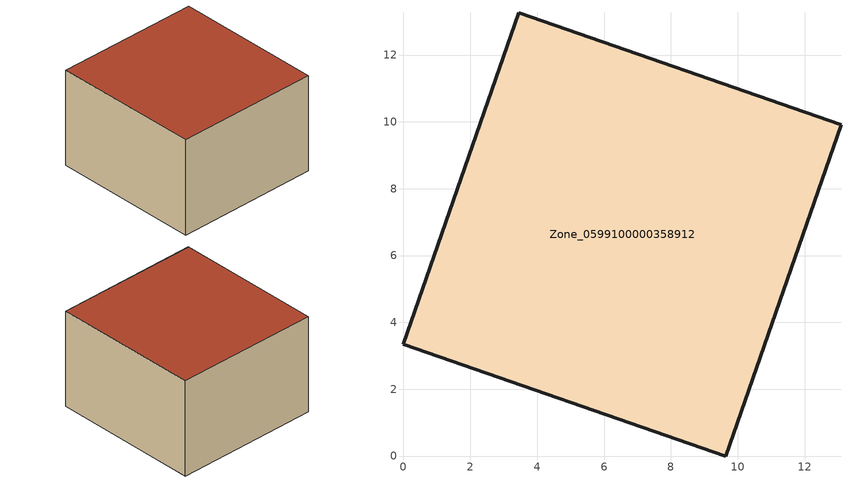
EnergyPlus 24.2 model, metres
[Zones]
Zone_0599100000358912
 floor ground (C_G): 0,3.34 3.45,13.26 13.09,9.91 9.64,0 z0
 wall outside (C_F): 13.09,9.91 3.45,13.26 0,3.34 9.64,0 13.09,9.91 z0:6.87
 roof outside (C_R): 3.45,13.26 0,3.34 9.64,0 13.09,9.91 z6.87
[BUILDING]
Pand.0599100000358912: North Axis=0; Terrain=City; Loads Convergence Tolerance Value=0.04; Temperature Convergence Tolerance Value=0.4; Solar Distribution=FullExterior; Maximum Number of Warmup Days=25; Minimum Number of Warmup Days=1
[Site:Location]
Rotterdam.The.Hague.AP_ZH_NLD Design_Conditions: Latitude=51.96; Longitude=4.45; Time Zone=1; Elevation=-4.5
[SITE:GROUNDTEMPERATURE:BUILDINGSURFACE]
18, 18, 18, 18, 18, 18, 18, 18, 18, 18, 18, 18
[MATERIAL] Thermal Absorptance=0.9; Solar Absorptance=0.7; Visible Absorptance=0.7
Name | Roughness | Thickness | Conductivity | Density | Specific Heat
G.D.1992-2005 | MediumSmooth | 0.15 | 0.06 | 540 | 1210
F.D.1992-2005 | Rough | 0.3 | 0.12 | 1920 | 840
R.D.1992-2005 | MediumRough | 0.2 | 0.08 | 1500 | 1000
[CONSTRUCTION]
C_G: G.D.1992-2005
C_F: F.D.1992-2005
C_R: R.D.1992-2005
[ZONE]
Zone_0599100000358912: Type=1; Multiplier=1; Ceiling Height=Autocalculate; Volume=Autocalculate; Floor Area=autocalculate; Part of Total Floor Area=Yes
[ZONEINFILTRATION:DESIGNFLOWRATE]
Infil_Zone_0599100000358912: Zone or ZoneList or Space or SpaceList=Zone_0599100000358912; Schedule=AlwaysOn; Design Flow Rate Calculation Method=Flow/Area; Flow Rate per Floor Area=0.0021; Constant Term Coefficient=1; Temperature Term Coefficient=0; Velocity Term Coefficient=0; Velocity Squared Term Coefficient=0
[HVACTEMPLATE:ZONE:IDEALLOADSAIRSYSTEM]
Zone_0599100000358912: Maximum Heating Supply Air Temperature=50; Minimum Cooling Supply Air Temperature=13; Maximum Heating Supply Air Humidity Ratio=0.0156; Minimum Cooling Supply Air Humidity Ratio=0.0077; Heating Limit=NoLimit; Cooling Limit=NoLimit; Dehumidification Control Type=ConstantSensibleHeatRatio; Cooling Sensible Heat Ratio=0.7; Dehumidification Setpoint=60; Humidification Control Type=None; Humidification Setpoint=30; Outdoor Air Method=None; Outdoor Air Flow Rate per Person=0.00944; Outdoor Air Flow Rate per Zone Floor Area=0; Outdoor Air Flow Rate per Zone=0; Demand Controlled Ventilation Type=None; Outdoor Air Economizer Type=NoEconomizer; Heat Recovery Type=None; Sensible Heat Recovery Effectiveness=0.7; Latent Heat Recovery Effectiveness=0.65
[ZONECONTROL:THERMOSTAT]
ThermostatControl_Zone_0599100000358912: Zone or ZoneList=Zone_0599100000358912; Control Type Schedule=DualSetpointControlType; Control 1=Thermostat_Zone_0599100000358912; Temperature Difference Between Cutout And Setpoint=0
[THERMOSTATSETPOINT:DUALSETPOINT]
Thermostat_Zone_0599100000358912: Heating Setpoint Temperature Schedule=HeatingSetpoint_Zone_0599100000358912; Cooling Setpoint Temperature Schedule=CoolingSetpoint_Zone_0599100000358912
[SCHEDULE:COMPACT]
HeatingSetpoint_Zone_0599100000358912: Through: 12/31, For: AllDays, Until: 24:00, 21
CoolingSetpoint_Zone_0599100000358912: Through: 12/31, For: AllDays, Until: 24:00, 24
DualSetpointControlType: Through: 12/31, For: AllDays, Until: 24:00, 4
AlwaysOn: Through: 12/31, For: AllDays, Until: 24:00, 1
